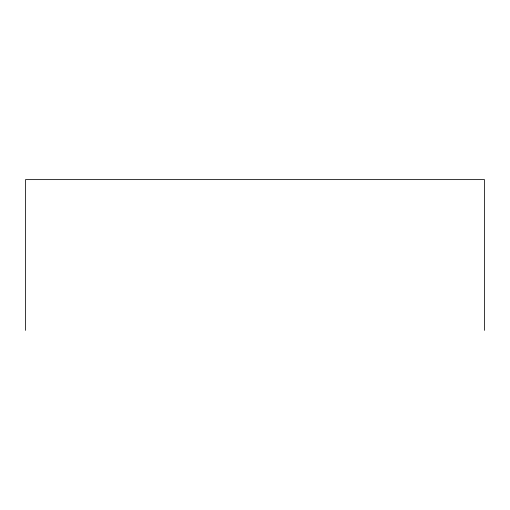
<?xml version="1.0" encoding="UTF-8"?>
<svg xmlns="http://www.w3.org/2000/svg" width="510" height="510" viewBox="0 0 510 510"><rect width="100%" height="100%" fill="white"/><g stroke="black" fill="none" stroke-linecap="round" stroke-linejoin="round"><path stroke-width="0.76" d="M484.5 330.378L484.5 179.622L25.5 179.622L25.5 330.378"/></g></svg>
